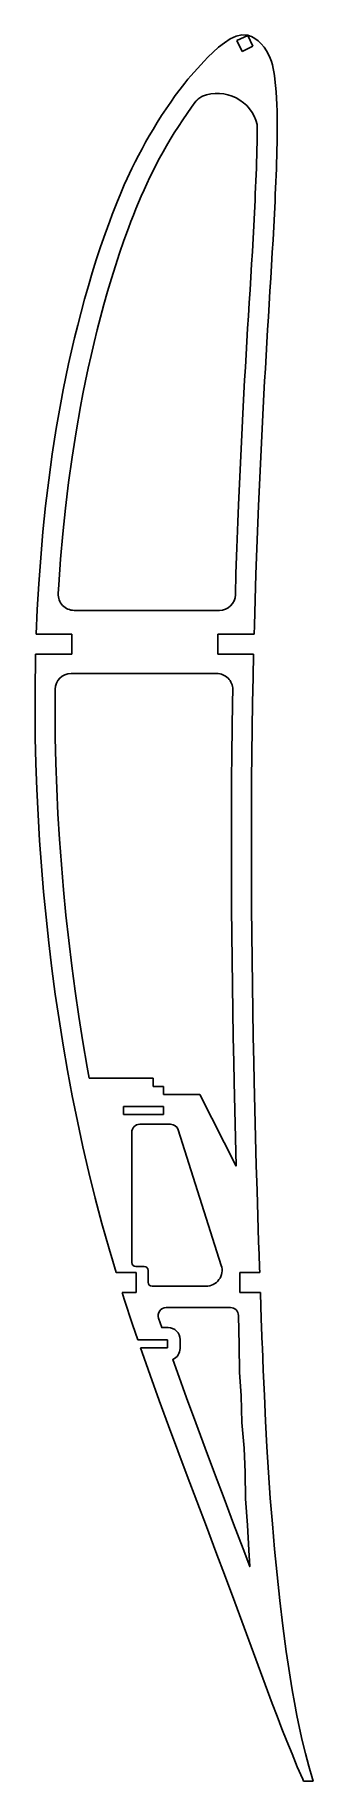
# Model space of a CAD drawing. Header units: inches. Extents: x 21 to 91, y 9 to 446.
import ezdxf

# ---------------------------------------------------------------- set-up
doc = ezdxf.new("R2010")
doc.units = ezdxf.units.IN
doc.header["$MEASUREMENT"] = 0
doc.layers.add('7', color=7, linetype='Continuous')

msp = doc.modelspace()

# ---------------------------------------------------------------- linework, layer by layer
for p, q in [((74.36, 445.97), (71.66, 444.68)), ((71.66, 444.68), (72.95, 441.97)), ((72.95, 441.97), (75.66, 443.27)), ((75.66, 443.27), (74.36, 445.97)), ((73.05, 349.41), (72.06, 328.31)), ((78.04, 349.18), (77.06, 328.08)), ((21.49, 295.96), (29.41, 295.96)), ((30.41, 295.96), (29.41, 295.96)), ((30.41, 290.96), (30.41, 295.96)), ((66.9, 290.96), (66.9, 295.96)), ((66.9, 295.96), (67.9, 295.96)), ((67.9, 295.96), (75.96, 295.96)), ((30.41, 290.96), (21.31, 290.96)), ((66.9, 290.96), (75.84, 290.96)), ((34.73, 184.68), (50.74, 184.68)), ((50.74, 184.68), (50.74, 182.6)), ((70.96, 183.79), (71.5, 162.66)), ((75.96, 183.92), (76.5, 162.82)), ((50.74, 182.6), (53.29, 182.6)), ((53.29, 182.6), (53.29, 180.6)), ((53.29, 180.6), (62.37, 180.6)), ((62.37, 180.6), (71.5, 162.66)), ((43.29, 175.6), (43.29, 177.6)), ((43.29, 177.6), (50.74, 177.6)), ((43.29, 175.6), (53.29, 175.6)), ((50.74, 177.6), (53.29, 177.6)), ((53.29, 175.6), (53.29, 177.6)), ((45.36, 138.49), (45.36, 171.11)), ((47.36, 173.11), (55.07, 173.11)), ((56.97, 171.72), (67.75, 137.76)), ((41.44, 135.96), (46.44, 135.96)), ((46.36, 137.49), (48.46, 137.49)), ((46.44, 135.96), (46.44, 130.96)), ((49.46, 136.49), (49.46, 133.55)), ((72.35, 135.96), (72.35, 130.96)), ((72.35, 135.96), (77.35, 135.96)), ((50.46, 132.55), (63.94, 132.55)), ((42.98, 130.96), (46.44, 130.96)), ((77.52, 130.96), (72.35, 130.96)), ((54.29, 119.08), (46.87, 119.08)), ((54.29, 117.08), (54.29, 119.08)), ((47.55, 117.08), (54.29, 117.08)), ((47.55, 117.08), (47.96, 115.91))]:
    msp.add_line(p, q)
msp.add_polyline3d([(63.01, 430.72, 0), (63, 430.72, 0), (62.99, 430.71, 0), (62.98, 430.71, 0), (62.97, 430.7, 0), (62.96, 430.69, 0), (62.95, 430.69, 0), (62.94, 430.68, 0), (62.93, 430.68, 0), (62.92, 430.67, 0), (62.91, 430.67, 0), (62.9, 430.66, 0), (62.89, 430.65, 0), (62.88, 430.65, 0), (62.87, 430.64, 0), (62.86, 430.64, 0), (62.85, 430.63, 0), (62.84, 430.62, 0), (62.83, 430.62, 0), (62.82, 430.61, 0), (62.81, 430.61, 0), (62.8, 430.6, 0), (62.79, 430.59, 0), (62.78, 430.59, 0), (62.77, 430.58, 0), (62.76, 430.58, 0), (62.75, 430.57, 0), (62.74, 430.56, 0), (62.73, 430.56, 0), (62.72, 430.55, 0), (62.71, 430.55, 0), (62.7, 430.54, 0), (62.69, 430.53, 0), (62.68, 430.53, 0), (62.68, 430.52, 0), (62.67, 430.52, 0), (62.66, 430.51, 0), (62.65, 430.5, 0), (62.64, 430.5, 0), (62.63, 430.49, 0), (62.62, 430.49, 0), (62.61, 430.48, 0), (62.6, 430.47, 0), (62.59, 430.47, 0), (62.58, 430.46, 0), (62.57, 430.45, 0), (62.56, 430.45, 0), (62.55, 430.44, 0), (62.54, 430.44, 0), (62.53, 430.43, 0), (62.52, 430.42, 0), (62.51, 430.42, 0), (62.5, 430.41, 0), (62.49, 430.4, 0), (62.48, 430.4, 0), (62.47, 430.39, 0), (62.46, 430.39, 0), (62.45, 430.38, 0), (62.45, 430.37, 0), (62.44, 430.37, 0), (62.43, 430.36, 0), (62.42, 430.35, 0), (62.41, 430.35, 0), (62.4, 430.34, 0), (62.39, 430.33, 0), (62.38, 430.33, 0), (62.37, 430.32, 0), (62.36, 430.32, 0), (62.35, 430.31, 0), (62.34, 430.3, 0), (62.33, 430.3, 0), (62.32, 430.29, 0), (62.31, 430.28, 0), (62.3, 430.28, 0), (62.3, 430.27, 0), (62.29, 430.26, 0), (62.28, 430.26, 0), (62.27, 430.25, 0), (62.26, 430.24, 0), (62.25, 430.24, 0), (62.24, 430.23, 0), (62.23, 430.22, 0), (62.22, 430.22, 0), (62.21, 430.21, 0), (62.2, 430.2, 0), (62.19, 430.2, 0), (62.18, 430.19, 0), (62.18, 430.18, 0), (62.17, 430.18, 0), (62.16, 430.17, 0), (62.15, 430.16, 0), (62.14, 430.15, 0), (62.13, 430.15, 0), (62.12, 430.14, 0), (62.11, 430.13, 0), (62.1, 430.13, 0), (62.09, 430.12, 0), (62.08, 430.11, 0), (62.08, 430.11, 0), (62.07, 430.1, 0), (62.06, 430.09, 0), (62.05, 430.08, 0), (62.04, 430.08, 0), (62.03, 430.07, 0), (62.02, 430.06, 0), (62.01, 430.06, 0), (62, 430.05, 0), (61.99, 430.04, 0), (61.99, 430.03, 0), (61.98, 430.03, 0), (61.97, 430.02, 0), (61.96, 430.01, 0), (61.95, 430.01, 0), (61.94, 430, 0), (61.93, 429.99, 0), (61.92, 429.98, 0), (61.91, 429.98, 0), (61.91, 429.97, 0), (61.9, 429.96, 0), (61.89, 429.95, 0), (61.88, 429.95, 0), (61.87, 429.94, 0), (61.86, 429.93, 0), (61.85, 429.92, 0), (61.85, 429.92, 0), (61.84, 429.91, 0), (61.83, 429.9, 0), (61.82, 429.89, 0), (61.81, 429.89, 0), (61.8, 429.88, 0), (61.79, 429.87, 0), (61.79, 429.86, 0), (61.78, 429.86, 0), (61.77, 429.85, 0), (61.76, 429.84, 0), (61.75, 429.83, 0), (61.74, 429.83, 0), (61.73, 429.82, 0), (61.73, 429.81, 0), (61.72, 429.8, 0), (61.71, 429.79, 0), (61.7, 429.79, 0), (61.69, 429.78, 0), (61.68, 429.77, 0), (61.68, 429.76, 0), (61.67, 429.76, 0), (61.66, 429.75, 0), (61.65, 429.74, 0), (61.64, 429.73, 0), (61.63, 429.72, 0), (61.63, 429.72, 0), (61.62, 429.71, 0), (61.61, 429.7, 0), (61.6, 429.69, 0), (61.59, 429.68, 0), (61.59, 429.68, 0), (61.58, 429.67, 0), (61.57, 429.66, 0), (61.56, 429.65, 0), (61.56, 429.64, 0)])
for centre, radius, start, end in [((66.77, 421.13), 10.3, 14.3641, 111.3798), ((47.36, 171.11), 2, 90, 180), ((55.07, 171.11), 2, 17.612, 90), ((46.36, 138.49), 1, 180, 270), ((48.46, 136.49), 1, 0, 90), ((63.94, 136.55), 4, 270, 17.612), ((50.46, 133.55), 1, 180, 270)]:
    msp.add_arc(centre, radius, start, end)
at = {"layer": '7', "linetype": 'Continuous'}
msp.add_line((46.87, 119.08), (45.57, 122.94), dxfattribs=at)
for points in [[(41.12, 402.75), (41.78, 404.4), (42.46, 406.04), (43.16, 407.67), (43.5, 408.49), (44.24, 410.1), (45.4, 412.59), (46.22, 414.25), (47.06, 415.91), (47.93, 417.55), (48.82, 419.19), (49.74, 420.82), (50.68, 422.43), (51.74, 424.17), (52.83, 425.89), (53.94, 427.59), (55.09, 429.26), (56.25, 430.9), (57.44, 432.49), (58.65, 434.04), (59.4, 434.97), (60.17, 435.88), (60.95, 436.79), (61.77, 437.7), (62.61, 438.61), (63.49, 439.54), (64.42, 440.49), (65.72, 441.76), (67.09, 443.01), (68.51, 444.14), (69.96, 445.09), (71.44, 445.76), (72.91, 446.09), (74.37, 445.99), (74.97, 445.78)], [(74.97, 445.78), (75.26, 445.68), (76.13, 445.2), (76.95, 444.58), (77.72, 443.83), (78.43, 443), (79.05, 442.09), (79.58, 441.15), (79.97, 440.3), (80.28, 439.43), (80.53, 438.56), (80.73, 437.69), (80.89, 436.8), (81.02, 435.91), (81.12, 435.02), (81.29, 433.43), (81.43, 431.83), (81.54, 430.23), (81.62, 428.62), (81.69, 427.01), (81.73, 425.4), (81.75, 423.79), (81.75, 422.18), (81.74, 420.57), (81.71, 418.96), (81.67, 417.35), (81.62, 415.74), (81.57, 414.13), (81.51, 412.52), (81.45, 410.91), (81.38, 409.3), (81.32, 407.68), (81.25, 406.07), (81.18, 404.46), (81.1, 402.85), (81.02, 401.24), (80.86, 398.01), (80.69, 394.78), (80.5, 391.56), (80.31, 388.33), (80.12, 385.11), (79.92, 381.88), (79.72, 378.66), (79.53, 375.43), (79.33, 372.21), (79.14, 368.98), (78.95, 365.76), (78.77, 362.53), (78.59, 359.31), (78.41, 356.08), (78.04, 349.18)], [(45.77, 400.92), (46.41, 402.52), (47.07, 404.11), (47.74, 405.68), (48.43, 407.25), (49.14, 408.8), (49.91, 410.42), (50.69, 412.02), (51.5, 413.61), (52.33, 415.19), (53.19, 416.76), (54.07, 418.32), (54.98, 419.87), (55.99, 421.54), (57.03, 423.18), (58.1, 424.81), (59.18, 426.4), (60.29, 427.95), (61.42, 429.46), (61.56, 429.64)], [(76.75, 423.69), (76.75, 422.2), (76.74, 420.63), (76.71, 419.06), (76.67, 417.48), (76.63, 415.9), (76.57, 414.31), (76.51, 412.71), (76.45, 411.1), (76.39, 409.5), (76.32, 407.89), (76.25, 406.29), (76.18, 404.69), (76.11, 403.08), (76.03, 401.48), (75.87, 398.27), (75.69, 395.06), (75.51, 391.85), (75.32, 388.63), (75.13, 385.41), (74.93, 382.19), (74.73, 378.96), (74.54, 375.74), (74.34, 372.51), (74.15, 369.28), (73.96, 366.05), (73.78, 362.82), (73.59, 359.59), (73.42, 356.35), (73.05, 349.44)], [(21.49, 295.96), (21.75, 302.14), (22.12, 308.58), (22.59, 315.09), (23.15, 321.58), (23.82, 328.07), (24.59, 334.54), (25.48, 341), (26.49, 347.44), (27.61, 353.86), (28.24, 357.13), (28.89, 360.4), (29.58, 363.66), (30.31, 366.9), (31.07, 370.15), (31.86, 373.38), (32.69, 376.61), (33.58, 379.91), (34.51, 383.2), (35.48, 386.48), (36.5, 389.74), (37.56, 392.99), (38.68, 396.22), (39.85, 399.44), (40.48, 401.1), (41.12, 402.75)], [(77.06, 328.08), (76.88, 323.85), (76.63, 317.4), (76.41, 310.95), (76.2, 304.51), (76.01, 298.07), (75.96, 295.96)], [(40.61, 138.78), (39.68, 141.94), (37.91, 148.28), (36.23, 154.64), (34.65, 161.03), (33.15, 167.44), (31.76, 173.87), (30.48, 180.22), (29.29, 186.58), (28.19, 192.96), (27.17, 199.35), (26.24, 205.76), (25.39, 212.17), (24.62, 218.6), (23.93, 225), (23.31, 231.4), (22.77, 237.81), (22.31, 244.23), (21.92, 250.65), (21.61, 257.07), (21.38, 263.5), (21.23, 269.95), (21.17, 276.39), (21.18, 282.83), (21.29, 289.27), (21.31, 290.96)], [(75.84, 290.96), (75.71, 285.19), (75.59, 278.75), (75.48, 272.31), (75.4, 265.86), (75.34, 259.43), (75.31, 252.99), (75.28, 246.56), (75.28, 240.12), (75.3, 233.69), (75.33, 227.26), (75.38, 220.82), (75.45, 214.39), (75.53, 207.96), (75.62, 201.53), (75.73, 195.1), (75.86, 188.67), (75.96, 183.92)], [(76.5, 162.82), (76.69, 156.53), (76.89, 150.11), (77.09, 143.68), (77.2, 140.47)], [(77.2, 140.47), (77.31, 137.25), (77.35, 135.96)], [(41.44, 135.96), (40.61, 138.78)], [(45.57, 122.94), (43.49, 129.34), (42.98, 130.96)], [(77.52, 130.96), (77.53, 130.83), (77.75, 124.4), (77.98, 117.97), (78.01, 117.29)], [(88.29, 8.54), (88.29, 8.54), (88.29, 8.54), (88.29, 8.54), (88.1, 8.99), (86.75, 12.15), (85.44, 15.33), (84.14, 18.51), (82.9, 21.65), (81.69, 24.81), (80.49, 27.97), (79.32, 31.14), (78.15, 34.31), (76.99, 37.49), (75.82, 40.67), (73.49, 47.01), (71.13, 53.35), (68.77, 59.68), (66.39, 66.01), (64.01, 72.33), (61.63, 78.66), (59.25, 84.99), (56.88, 91.28), (54.54, 97.59), (52.22, 103.9), (49.94, 110.23), (47.96, 115.91)], [(78.01, 117.29), (78.23, 111.55), (78.51, 105.13), (78.82, 98.71), (79.16, 92.29), (79.56, 85.87), (80, 79.45), (80.51, 73.03), (81.07, 66.62), (81.7, 60.21), (82.4, 53.81), (83.17, 47.41), (84.01, 41.02), (84.47, 37.81), (84.95, 34.6), (85.46, 31.39), (86.02, 28.2), (86.62, 25.01), (87.27, 21.84), (87.98, 18.68), (88.77, 15.47), (89.62, 12.27), (90.52, 9.09), (90.68, 8.54), (90.68, 8.54), (90.68, 8.54), (90.68, 8.54), (88.29, 8.54)]]:
    msp.add_lwpolyline(points, dxfattribs=at)
for points in [[(72.06, 328.29), (71.88, 324.05), (71.64, 317.59), (71.41, 311.12), (71.29, 305.81, -0.407834), (67.29, 301.89), (30.98, 301.89, -0.431075), (26.99, 306.12), (27.11, 308.26), (27.57, 314.69), (28.13, 321.11), (28.79, 327.52), (29.55, 333.9), (30.43, 340.27), (31.42, 346.62), (32.53, 352.96), (33.14, 356.17), (33.79, 359.39), (34.47, 362.59), (35.18, 365.79), (35.93, 368.98), (36.71, 372.16), (37.53, 375.33), (38.4, 378.58), (39.31, 381.81), (40.26, 385.02), (41.26, 388.22), (42.3, 391.4), (43.39, 394.55), (44.54, 397.7), (45.15, 399.31), (45.77, 400.92)], [(34.73, 184.68), (34.21, 187.46), (33.12, 193.78), (32.12, 200.1), (31.2, 206.44), (30.35, 212.8), (29.59, 219.17), (28.9, 225.51), (28.29, 231.85), (27.76, 238.21), (27.3, 244.56), (26.91, 250.92), (26.61, 257.28), (26.38, 263.65), (26.23, 270.03), (26.17, 276.41), (26.17, 282.14), (26.17, 282.14, -0.409621), (30.17, 286.08), (66.61, 286.08, -0.416412), (70.61, 282.05), (70.59, 278.84), (70.48, 272.38), (70.4, 265.92), (70.34, 259.46), (70.31, 253.01), (70.28, 246.57), (70.28, 240.12), (70.3, 233.67), (70.33, 227.22), (70.38, 220.77), (70.45, 214.33), (70.53, 207.89), (70.63, 201.45), (70.74, 195.01), (70.86, 188.57), (70.96, 183.81)]]:
    msp.add_lwpolyline(points, format="xyb", dxfattribs=at)
msp.add_lwpolyline([(72.04, 125.21), (72.22, 117.76), (72.31, 111.01), (72.71, 105.09), (72.89, 98.41), (73.47, 91.97), (73.7, 85.83), (73.79, 79.28), (74.31, 72.7), (74.66, 66.38), (74.86, 62.28), (73.2, 66.71), (70.82, 73.03), (68.44, 79.36), (66.06, 85.69), (63.69, 91.98), (61.35, 98.28), (59.04, 104.58), (56.77, 110.89), (55.61, 114.2, 0.301379), (57.44, 116.97), (57.44, 119.19, 0.414214), (54.44, 122.19), (52.87, 122.19), (52.08, 124.53, -0.513382), (53.97, 127.17), (70.04, 127.17, -0.40733)], format="xyb", close=True, dxfattribs=at)

doc.saveas('drawing.dxf')
